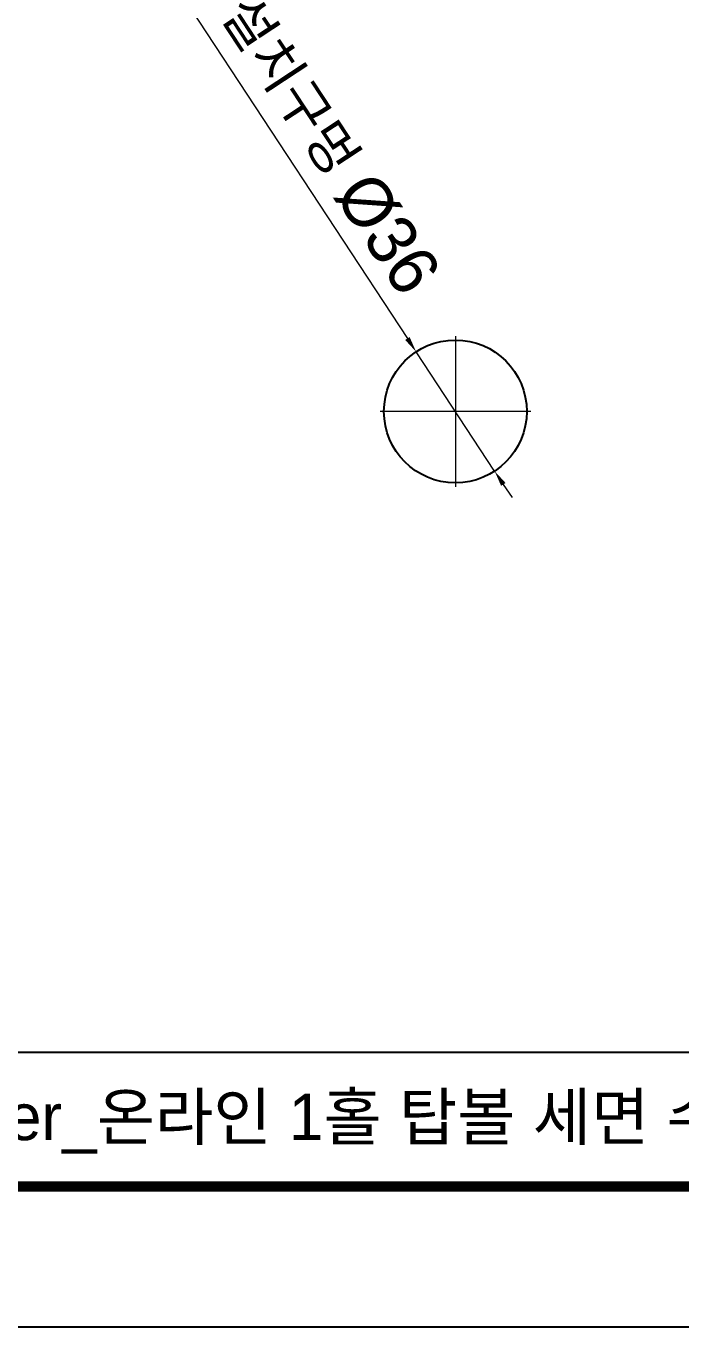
# Model space of a CAD drawing. Extents: x 16296671794 to 16296672922, y -37409618160 to -37409617334.
# Drawn here: x 16296672175.5 to 16296672340.6, y -37409618160.4 to -37409617832.6 of the extents above; entities that cross this region are included whole.
import ezdxf

# ---------------------------------------------------------------- set-up
doc = ezdxf.new("R2010")
doc.units = 0
doc.header["$LTSCALE"] = 10
doc.header["$MEASUREMENT"] = 0
doc.header["$PDMODE"] = 3
doc.header["$PDSIZE"] = -10
doc.linetypes.add('ACAD_ISO08W100', pattern=[36, 24, -3, 6, -3])
doc.layers.get('0').update_dxf_attribs({"linetype": 'CONTINUOUS'})
doc.layers.get('DEFPOINTS').update_dxf_attribs({"linetype": 'CONTINUOUS'})
doc.layers.add('中心线', color=1, linetype='ACAD_ISO08W100', lineweight=20)
doc.styles.add('Daelim Dimension', font='')
doc.styles.get('Daelim Dimension').set_extended_font_data('나눔고딕')
doc.dimstyles.new('DEFAULT', dxfattribs={"dimscale": 2, "dimtxt": 2, "dimasz": 2, "dimexe": 0, "dimexo": 2, "dimgap": 1, "dimtad": 1, "dimdec": 1, "dimzin": 9, "dimdsep": 46, "dimtxsty": 'Daelim Dimension', "dimcen": 0.5, "dimclrd": 252, "dimclre": 252, "dimclrt": 3, "dimadec": 1, "dimazin": 0, "dimtfac": 1, "dimtdec": 1, "dimtix": 1, "dimtmove": 0, "dimatfit": 3, "dimfxl": 1, "dimtolj": 1, "dimtzin": 1, "dimlwd": 9, "dimlwe": 9, "dimarcsym": 0})

# ---------------------------------------------------------------- blocks, each defined once
blk = doc.blocks.new('*D27')
at = {"color": 5, "lineweight": 9, "ltscale": 0.5, "transparency": 16777216}
for p, q in [((16296672216.89242, -37409617828.172417), (16296672271.61731, -37409617911.346733)), ((16296672293.603359, -37409617944.762497), (16296672273.81592, -37409617914.688309)), ((16296672295.80196, -37409617948.104073), (16296672298.00057, -37409617951.445648))]:
    blk.add_line(p, q, dxfattribs=at)
at = {"color": 5, "ltscale": 0.5, "transparency": 16777216}
for points in [[(16296672272.17424, -37409617910.980301), (16296672271.060381, -37409617911.713173), (16296672273.81592, -37409617914.688309)], [(16296672296.358891, -37409617947.73764), (16296672295.245029, -37409617948.470497), (16296672293.603359, -37409617944.762497)]]:
    blk.add_solid(points, dxfattribs=at)
at = {"layer": 'DEFPOINTS', "color": 0, "ltscale": 0.5, "transparency": 16777216}
for p in [(16296672273.81592, -37409617914.688309), (16296672293.603359, -37409617944.762497)]:
    blk.add_point(p, dxfattribs=at)
at = {"color": 7, "ltscale": 0.5, "transparency": 16777216, "insert": (16296672251.49666, -37409617862.600739), "char_height": 10, "attachment_point": 5, "rotation": 303.34308881, "style": 'Daelim Dimension'}
blk.add_mtext('\\A1;설치구멍 {\\H1.25x;\\C256;Ø36}', dxfattribs=at)

msp = doc.modelspace()

# ---------------------------------------------------------------- linework, layer by layer
at = {"color": 5}
msp.add_line((16296671811.89571, -37409618091.152237), (16296672720.48702, -37409618091.152237), dxfattribs=at)
at = {"ltscale": 0.5}
msp.add_lwpolyline([(16296671793.750851, -37409618160.428177), (16296672922.150869, -37409618160.428177), (16296672922.150869, -37409617333.628166), (16296671793.750851, -37409617333.628166)], close=True, dxfattribs=at)
at = {"color": 5, "linetype": 'ByBlock', "lineweight": 200, "const_width": 2.6}
msp.add_lwpolyline([(16296671811.89571, -37409618125.02533), (16296672903.89571, -37409618125.02533), (16296672903.89571, -37409617352.825333), (16296671811.89571, -37409617352.825333)], close=True, dxfattribs=at)
msp.add_circle((16296672283.70962, -37409617929.72538), 18)
at = {"layer": '中心线', "color": 1, "ltscale": 0.5}
for p, q in [((16296672283.70962, -37409617910.72538), (16296672283.70962, -37409617948.72538)), ((16296672302.70962, -37409617929.72538), (16296672264.70962, -37409617929.72538))]:
    msp.add_line(p, q, dxfattribs=at)

# ---------------------------------------------------------------- texts
at = {"color": 2, "insert": (16296672014.4743, -37409618101.632172), "char_height": 11.71148706, "width": 626.60192665, "attachment_point": 1, "style": 'Daelim Dimension'}
msp.add_mtext('{\\fPretendard Variable SemiBold|b0|i0|c129|p2;대림바스(주)} Single lever_온라인 1홀 탑볼 세면 수전_BFL412', dxfattribs=at)

# ---------------------------------------------------------------- dimensions: what is measured, and where the dimension line sits
at = {"color": 5, "ltscale": 0.5}
dim = msp.add_diameter_dim_2p(p1=(16296672293.603359, -37409617944.762497), p2=(16296672273.81592, -37409617914.688309), text='설치구멍 {\\H1.25x;\\C256;Ø36}', dimstyle='DEFAULT', override={"dimtxt": 5, "dimclrd": 5, "dimclre": 5, "dimclrt": 7}, dxfattribs=at)
dim.commit()
dim.dimension.update_dxf_attribs({"geometry": '*D27', "text_midpoint": (16296672251.49666, -37409617862.600739)})

doc.saveas('drawing.dxf')
